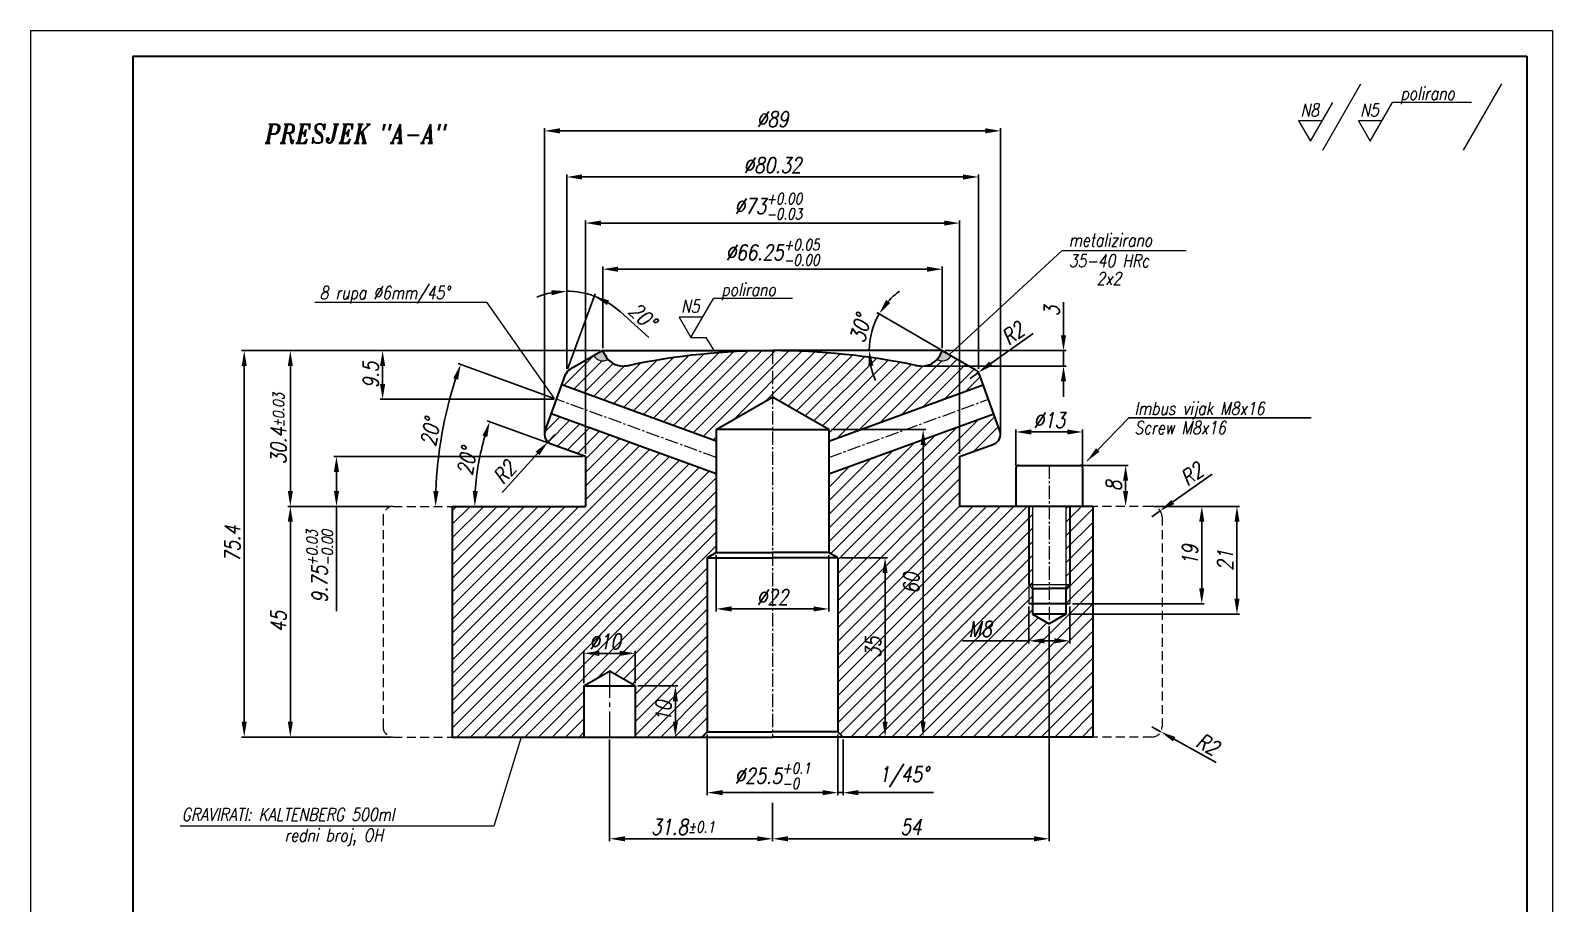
# Model space of a CAD drawing. Extents: x 89 to 647, y -82 to 440.
# Drawn here: x 89 to 386, y 269.7 to 440 of the extents above; entities that cross this region are included whole.
import ezdxf

# ---------------------------------------------------------------- set-up
doc = ezdxf.new("R2010")
doc.units = 0
doc.header["$LTSCALE"] = 7
doc.header["$MEASUREMENT"] = 0
doc.linetypes.add('CENTER2', pattern=[1.125, 0.75, -0.125, 0.125, -0.125])
doc.linetypes.add('HIDDEN', pattern=[0.375, 0.25, -0.125])
doc.layers.get('0').update_dxf_attribs({"linetype": 'CONTINUOUS', "lineweight": 15})
for name, color, linetype, lineweight in [('1', 1, 'CENTER2', 15), ('2', 2, 'HIDDEN', 15), ('3', 3, 'CONTINUOUS', 30), ('8', 250, 'CONTINUOUS', 15)]:
    doc.layers.add(name, color=color, linetype=linetype, lineweight=lineweight)
doc.styles.add('ITALICT', font='ITALICT.shx', dxfattribs={"width": 0.8, "height": 3})
doc.dimstyles.get("Standard").update_dxf_attribs({"dimtxt": 3, "dimasz": 3, "dimexe": 0.5, "dimexo": 0.5, "dimgap": 0.8, "dimtad": 1, "dimdsep": 46, "dimtxsty": 'ITALICT', "dimcen": 0.09, "dimazin": 2, "dimtfac": 1, "dimtmove": 0, "dimatfit": 3, "dimfxl": 1, "dimtolj": 1, "dimtzin": 0, "dimarcsym": 0})

# ---------------------------------------------------------------- blocks, each defined once
blk = doc.blocks.new('*D12')
at = {"color": 0, "lineweight": -2, "transparency": 16777216}
for p, q in [((193.65, 373.99), (193.65, 411.94)), ((196.65, 411.44), (270.97, 411.44)), ((273.97, 373.99), (273.97, 411.94))]:
    blk.add_line(p, q, dxfattribs=at)
at = {"color": 0, "transparency": 16777216}
for points in [[(196.65, 411.94), (196.65, 410.94), (193.65, 411.44)], [(270.97, 411.94), (270.97, 410.94), (273.97, 411.44)]]:
    blk.add_solid(points, dxfattribs=at)
at = {"color": 0, "transparency": 16777216, "insert": (233.81, 413.74), "char_height": 3, "attachment_point": 5, "style": 'ITALICT'}
blk.add_mtext('\\A1;%%c80.32', dxfattribs=at)
blk = doc.blocks.new('*D13')
at = {"color": 0, "lineweight": -2, "transparency": 16777216}
for p, q in [((189.31, 361.71), (189.31, 420.94)), ((192.31, 420.44), (275.31, 420.44)), ((278.31, 361.71), (278.31, 420.94))]:
    blk.add_line(p, q, dxfattribs=at)
at = {"color": 0, "transparency": 16777216}
for points in [[(192.31, 420.94), (192.31, 419.94), (189.31, 420.44)], [(275.31, 420.94), (275.31, 419.94), (278.31, 420.44)]]:
    blk.add_solid(points, dxfattribs=at)
at = {"color": 0, "transparency": 16777216, "insert": (233.81, 422.74), "char_height": 3, "attachment_point": 5, "style": 'ITALICT'}
blk.add_mtext('\\A1;%%c89', dxfattribs=at)
blk = doc.blocks.new('*D14')
at = {"color": 0, "lineweight": -2, "transparency": 16777216}
for p, q in [((197.31, 357.4), (197.31, 402.94)), ((200.31, 402.44), (267.31, 402.44)), ((270.31, 357.4), (270.31, 402.94))]:
    blk.add_line(p, q, dxfattribs=at)
at = {"color": 0, "transparency": 16777216}
for points in [[(200.31, 402.94), (200.31, 401.94), (197.31, 402.44)], [(267.31, 402.94), (267.31, 401.94), (270.31, 402.44)]]:
    blk.add_solid(points, dxfattribs=at)
at = {"color": 0, "transparency": 16777216, "insert": (232.99, 405.72), "char_height": 3, "attachment_point": 5, "style": 'ITALICT'}
blk.add_mtext('\\A1;%%c73{}{\\H0.71x;\\C3;\\S+0.00^ -0.03;}', dxfattribs=at)
blk = doc.blocks.new('*D15')
at = {"color": 0, "lineweight": -2, "transparency": 16777216}
for p, q in [((200.19, 377.55), (157.22, 377.55)), ((157.72, 374.55), (157.72, 371.05)), ((191.17, 368.05), (157.22, 368.05))]:
    blk.add_line(p, q, dxfattribs=at)
at = {"color": 0, "transparency": 16777216}
for points in [[(157.22, 374.55), (158.22, 374.55), (157.72, 377.55)], [(157.22, 371.05), (158.22, 371.05), (157.72, 368.05)]]:
    blk.add_solid(points, dxfattribs=at)
at = {"color": 0, "transparency": 16777216, "insert": (155.42, 372.8), "char_height": 3, "attachment_point": 5, "rotation": 90, "style": 'ITALICT'}
blk.add_mtext('\\A1;9.5', dxfattribs=at)
blk = doc.blocks.new('*D4')
at = {"color": 0, "lineweight": -2, "transparency": 16777216}
for p, q in [((200.68, 378.05), (200.68, 393.94)), ((203.68, 393.44), (263.93, 393.44)), ((266.93, 378.05), (266.93, 393.94))]:
    blk.add_line(p, q, dxfattribs=at)
at = {"color": 0, "transparency": 16777216}
for points in [[(203.68, 393.94), (203.68, 392.94), (200.68, 393.44)], [(263.93, 393.94), (263.93, 392.94), (266.93, 393.44)]]:
    blk.add_solid(points, dxfattribs=at)
at = {"color": 0, "transparency": 16777216, "insert": (233.81, 396.72), "char_height": 3, "attachment_point": 5, "style": 'ITALICT'}
blk.add_mtext('\\A1;%%c66.25{}{\\H0.71x;\\C3;\\S+0.05^ -0.00;}', dxfattribs=at)
blk = doc.blocks.new('*D5')
at = {"color": 0, "lineweight": -2, "transparency": 16777216}
for p, q in [((196.81, 356.9), (148.22, 356.9)), ((148.72, 353.9), (148.72, 350.15)), ((159.31, 347.15), (148.22, 347.15)), ((148.72, 347.15), (148.72, 326.73))]:
    blk.add_line(p, q, dxfattribs=at)
at = {"color": 0, "transparency": 16777216}
for points in [[(148.22, 353.9), (149.22, 353.9), (148.72, 356.9)], [(148.22, 350.15), (149.22, 350.15), (148.72, 347.15)]]:
    blk.add_solid(points, dxfattribs=at)
at = {"color": 0, "transparency": 16777216, "insert": (145.44, 335.44), "char_height": 3, "attachment_point": 5, "rotation": 90, "style": 'ITALICT'}
blk.add_mtext('\\A1;9.75{}{\\H0.71x;\\C3;\\S+0.03^ -0.00;}', dxfattribs=at)
blk = doc.blocks.new('*D6')
at = {"color": 0, "lineweight": -2, "transparency": 16777216}
for p, q in [((159.31, 347.15), (139.22, 347.15)), ((139.72, 305.15), (139.72, 344.15)), ((159.31, 302.15), (139.22, 302.15))]:
    blk.add_line(p, q, dxfattribs=at)
at = {"color": 0, "transparency": 16777216}
for points in [[(139.22, 344.15), (140.22, 344.15), (139.72, 347.15)], [(139.22, 305.15), (140.22, 305.15), (139.72, 302.15)]]:
    blk.add_solid(points, dxfattribs=at)
at = {"color": 0, "transparency": 16777216, "insert": (137.42, 324.65), "char_height": 3, "attachment_point": 5, "rotation": 90, "style": 'ITALICT'}
blk.add_mtext('\\A1;45', dxfattribs=at)
blk = doc.blocks.new('*D7')
at = {"color": 0, "lineweight": -2, "transparency": 16777216}
for p, q in [((158.68, 377.55), (139.22, 377.55)), ((139.72, 350.15), (139.72, 374.55)), ((159.31, 347.15), (139.22, 347.15))]:
    blk.add_line(p, q, dxfattribs=at)
at = {"color": 0, "transparency": 16777216}
for points in [[(139.22, 374.55), (140.22, 374.55), (139.72, 377.55)], [(139.22, 350.15), (140.22, 350.15), (139.72, 347.15)]]:
    blk.add_solid(points, dxfattribs=at)
at = {"color": 0, "transparency": 16777216, "insert": (137.42, 362.35), "char_height": 3, "attachment_point": 5, "rotation": 90, "style": 'ITALICT'}
blk.add_mtext('\\A1;30.4{}{\\H0.71x;\\C3;%%p0.03}', dxfattribs=at)
blk = doc.blocks.new('*D8')
at = {"color": 0, "lineweight": -2, "transparency": 16777216}
for p, q in [((200.19, 377.55), (130.22, 377.55)), ((130.72, 305.15), (130.72, 374.55)), ((159.31, 302.15), (130.22, 302.15))]:
    blk.add_line(p, q, dxfattribs=at)
at = {"color": 0, "transparency": 16777216}
for points in [[(130.22, 374.55), (131.22, 374.55), (130.72, 377.55)], [(130.22, 305.15), (131.22, 305.15), (130.72, 302.15)]]:
    blk.add_solid(points, dxfattribs=at)
at = {"color": 0, "transparency": 16777216, "insert": (128.42, 339.85), "char_height": 3, "attachment_point": 5, "rotation": 90, "style": 'ITALICT'}
blk.add_mtext('\\A1;75.4', dxfattribs=at)
blk = doc.blocks.new('*D9')
at = {"color": 0, "lineweight": -2, "transparency": 16777216}
for p, q in [((290.58, 380.55), (290.58, 386.98)), ((267.43, 377.55), (291.08, 377.55)), ((290.58, 374.55), (290.58, 377.55)), ((263.46, 374.55), (291.08, 374.55)), ((290.58, 371.55), (290.58, 368.55))]:
    blk.add_line(p, q, dxfattribs=at)
at = {"color": 0, "transparency": 16777216}
for points in [[(290.08, 380.55), (291.08, 380.55), (290.58, 377.55)], [(290.08, 371.55), (291.08, 371.55), (290.58, 374.55)]]:
    blk.add_solid(points, dxfattribs=at)
at = {"color": 0, "transparency": 16777216, "insert": (288.28, 385.26), "char_height": 3, "attachment_point": 5, "rotation": 90, "style": 'ITALICT'}
blk.add_mtext('\\A1;3', dxfattribs=at)
blk = doc.blocks.new('*D16')
at = {"color": 0, "lineweight": -2, "transparency": 16777216}
blk.add_line((190.15, 359.5), (178.15, 363.87), dxfattribs=at)
blk.add_arc((224.1, 347.15), 48.39, 163.5526, 176.4474, dxfattribs=at)
at = {"color": 0, "transparency": 16777216}
for points in [[(177.21, 361.01), (178.16, 360.7), (178.62, 363.7)], [(176.3, 350.13), (175.3, 350.16), (175.7, 347.15)]]:
    blk.add_solid(points, dxfattribs=at)
at = {"color": 0, "transparency": 16777216, "insert": (174.17, 355.95), "char_height": 3, "attachment_point": 5, "rotation": 80, "style": 'ITALICT'}
blk.add_mtext('\\A1;20°', dxfattribs=at)
blk = doc.blocks.new('*D17')
at = {"color": 0, "lineweight": -2, "transparency": 16777216}
for p, q in [((191.31, 361.21), (189.97, 359.73)), ((181.08, 349.89), (187.96, 357.5))]:
    blk.add_line(p, q, dxfattribs=at)
at = {"color": 0, "transparency": 16777216}
blk.add_solid([(187.58, 357.84), (188.33, 357.17), (189.97, 359.73)], dxfattribs=at)
at = {"color": 0, "transparency": 16777216, "insert": (181.51, 353.8), "char_height": 3, "attachment_point": 5, "rotation": 47.9094, "style": 'ITALICT'}
blk.add_mtext('\\A1;R2', dxfattribs=at)
blk = doc.blocks.new('*D18')
at = {"color": 0, "lineweight": -2, "transparency": 16777216}
blk.add_line((191.2, 368.22), (172.48, 375.04), dxfattribs=at)
blk.add_arc((249.09, 347.15), 81.03, 162.1214, 177.8786, dxfattribs=at)
at = {"color": 0, "transparency": 16777216}
for points in [[(171.5, 372.19), (172.45, 371.86), (172.95, 374.86)], [(168.62, 350.14), (167.62, 350.16), (168.06, 347.15)]]:
    blk.add_solid(points, dxfattribs=at)
at = {"color": 0, "transparency": 16777216, "insert": (167.03, 361.62), "char_height": 3, "attachment_point": 5, "rotation": 80, "style": 'ITALICT'}
blk.add_mtext('\\A1;20°', dxfattribs=at)
blk = doc.blocks.new('*D24')
at = {"color": 0, "lineweight": -2, "transparency": 16777216}
blk.add_line((266.6, 377.8), (254.17, 384.98), dxfattribs=at)
for start, end in [(126.0011, 138.0005), (150, 180), (191.9995, 203.9989)]:
    blk.add_arc((267.03, 377.55), 14.35, start, end, dxfattribs=at)
at = {"color": 0, "transparency": 16777216}
for points in [[(256.77, 386.86), (255.96, 387.45), (254.6, 384.73)], [(252.5, 374.51), (253.49, 374.62), (252.68, 377.55)]]:
    blk.add_solid(points, dxfattribs=at)
at = {"color": 0, "transparency": 16777216, "insert": (250.95, 381.86), "char_height": 3, "attachment_point": 5, "rotation": 75, "style": 'ITALICT'}
blk.add_mtext('\\A1;30°', dxfattribs=at)
blk = doc.blocks.new('*D30')
at = {"color": 0, "lineweight": -2, "transparency": 16777216}
for p, q in [((319.59, 353.43), (311.9, 348.03)), ((307.81, 345.15), (309.44, 346.3))]:
    blk.add_line(p, q, dxfattribs=at)
at = {"color": 0, "transparency": 16777216}
blk.add_solid([(311.61, 348.44), (312.19, 347.62), (309.44, 346.3)], dxfattribs=at)
at = {"color": 0, "transparency": 16777216, "insert": (315.65, 353.47), "char_height": 3, "attachment_point": 5, "rotation": 35.1086, "style": 'ITALICT'}
blk.add_mtext('\\A1;R2', dxfattribs=at)
blk = doc.blocks.new('*D31')
at = {"color": 0, "lineweight": -2, "transparency": 16777216}
for p, q in [((307.81, 304.15), (309.56, 303.18)), ((320.4, 297.17), (312.18, 301.73))]:
    blk.add_line(p, q, dxfattribs=at)
at = {"color": 0, "transparency": 16777216}
blk.add_solid([(312.42, 302.16), (311.94, 301.29), (309.56, 303.18)], dxfattribs=at)
at = {"color": 0, "transparency": 16777216, "insert": (318.72, 300.73), "char_height": 3, "attachment_point": 5, "rotation": 330.9977, "style": 'ITALICT'}
blk.add_mtext('\\A1;R2', dxfattribs=at)
blk = doc.blocks.new('*D32')
at = {"color": 0, "lineweight": -2, "transparency": 16777216}
for p, q in [((202.01, 301.65), (202.01, 281.8)), ((233.81, 289.29), (233.81, 281.8)), ((230.81, 282.3), (205.01, 282.3))]:
    blk.add_line(p, q, dxfattribs=at)
at = {"color": 0, "transparency": 16777216}
for points in [[(205.01, 282.8), (205.01, 281.8), (202.01, 282.3)], [(230.81, 282.8), (230.81, 281.8), (233.81, 282.3)]]:
    blk.add_solid(points, dxfattribs=at)
at = {"color": 0, "transparency": 16777216, "insert": (216.31, 284.6), "char_height": 3, "attachment_point": 5, "style": 'ITALICT'}
blk.add_mtext('\\A1;31.8{}{\\H0.71x;\\C3;%%p0.1}', dxfattribs=at)
blk = doc.blocks.new('*D33')
at = {"color": 0, "lineweight": -2, "transparency": 16777216}
for p, q in [((207.51, 312.15), (215.35, 312.15)), ((214.85, 309.15), (214.85, 305.15))]:
    blk.add_line(p, q, dxfattribs=at)
at = {"color": 0, "transparency": 16777216}
for points in [[(214.35, 309.15), (215.35, 309.15), (214.85, 312.15)], [(214.35, 305.15), (215.35, 305.15), (214.85, 302.15)]]:
    blk.add_solid(points, dxfattribs=at)
at = {"color": 0, "transparency": 16777216, "insert": (212.55, 307.15), "char_height": 3, "attachment_point": 5, "rotation": 90, "style": 'ITALICT'}
blk.add_mtext('\\A1;10', dxfattribs=at)
blk = doc.blocks.new('*D34')
at = {"color": 0, "lineweight": -2, "transparency": 16777216}
for p, q in [((197.01, 312.65), (197.01, 318.98)), ((204.01, 318.48), (200.01, 318.48)), ((207.01, 312.65), (207.01, 318.98))]:
    blk.add_line(p, q, dxfattribs=at)
at = {"color": 0, "transparency": 16777216}
for points in [[(200.01, 318.98), (200.01, 317.98), (197.01, 318.48)], [(204.01, 318.98), (204.01, 317.98), (207.01, 318.48)]]:
    blk.add_solid(points, dxfattribs=at)
at = {"color": 0, "transparency": 16777216, "insert": (201.13, 320.78), "char_height": 3, "attachment_point": 5, "style": 'ITALICT'}
blk.add_mtext('\\A1;%%c10', dxfattribs=at)
blk = doc.blocks.new('*D35')
at = {"color": 0, "lineweight": -2, "transparency": 16777216}
for p, q in [((281.31, 355.15), (281.31, 362.18)), ((284.31, 361.68), (291.31, 361.68)), ((294.31, 355.15), (294.31, 362.18))]:
    blk.add_line(p, q, dxfattribs=at)
at = {"color": 0, "transparency": 16777216}
for points in [[(284.31, 362.18), (284.31, 361.18), (281.31, 361.68)], [(291.31, 362.18), (291.31, 361.18), (294.31, 361.68)]]:
    blk.add_solid(points, dxfattribs=at)
at = {"color": 0, "transparency": 16777216, "insert": (287.81, 363.98), "char_height": 3, "attachment_point": 5, "style": 'ITALICT'}
blk.add_mtext('\\A1;%%c13', dxfattribs=at)
blk = doc.blocks.new('*D36')
at = {"color": 0, "lineweight": -2, "transparency": 16777216}
for p, q in [((283.81, 327.65), (283.81, 320.43)), ((291.81, 327.65), (291.81, 320.43)), ((283.81, 320.93), (270.89, 320.93)), ((288.81, 320.93), (286.81, 320.93))]:
    blk.add_line(p, q, dxfattribs=at)
at = {"color": 0, "transparency": 16777216}
for points in [[(286.81, 321.43), (286.81, 320.43), (283.81, 320.93)], [(288.81, 321.43), (288.81, 320.43), (291.81, 320.93)]]:
    blk.add_solid(points, dxfattribs=at)
at = {"color": 0, "transparency": 16777216, "insert": (274.32, 323.23), "char_height": 3, "attachment_point": 5, "style": 'ITALICT'}
blk.add_mtext('\\A1;M8', dxfattribs=at)
blk = doc.blocks.new('*D37')
at = {"color": 0, "lineweight": -2, "transparency": 16777216}
for p, q in [((294.31, 355.15), (303.2, 355.15)), ((302.7, 350.15), (302.7, 352.15))]:
    blk.add_line(p, q, dxfattribs=at)
at = {"color": 0, "transparency": 16777216}
for points in [[(302.2, 352.15), (303.2, 352.15), (302.7, 355.15)], [(302.2, 350.15), (303.2, 350.15), (302.7, 347.15)]]:
    blk.add_solid(points, dxfattribs=at)
at = {"color": 0, "transparency": 16777216, "insert": (300.4, 351.15), "char_height": 3, "attachment_point": 5, "rotation": 90, "style": 'ITALICT'}
blk.add_mtext('\\A1;8', dxfattribs=at)
blk = doc.blocks.new('*D38')
at = {"color": 0, "lineweight": -2, "transparency": 16777216}
for p, q in [((308.31, 347.15), (318.06, 347.15)), ((317.56, 344.15), (317.56, 331.15)), ((292.31, 328.15), (318.06, 328.15))]:
    blk.add_line(p, q, dxfattribs=at)
at = {"color": 0, "transparency": 16777216}
for points in [[(317.06, 344.15), (318.06, 344.15), (317.56, 347.15)], [(317.06, 331.15), (318.06, 331.15), (317.56, 328.15)]]:
    blk.add_solid(points, dxfattribs=at)
at = {"color": 0, "transparency": 16777216, "insert": (315.26, 337.65), "char_height": 3, "attachment_point": 5, "rotation": 90, "style": 'ITALICT'}
blk.add_mtext('\\A1;19', dxfattribs=at)
blk = doc.blocks.new('*D39')
at = {"color": 0, "lineweight": -2, "transparency": 16777216}
for p, q in [((308.31, 347.15), (324.93, 347.15)), ((324.43, 329.15), (324.43, 344.15)), ((291.56, 326.15), (324.93, 326.15))]:
    blk.add_line(p, q, dxfattribs=at)
at = {"color": 0, "transparency": 16777216}
for points in [[(323.93, 344.15), (324.93, 344.15), (324.43, 347.15)], [(323.93, 329.15), (324.93, 329.15), (324.43, 326.15)]]:
    blk.add_solid(points, dxfattribs=at)
at = {"color": 0, "transparency": 16777216, "insert": (322.13, 336.65), "char_height": 3, "attachment_point": 5, "rotation": 90, "style": 'ITALICT'}
blk.add_mtext('\\A1;21', dxfattribs=at)
blk = doc.blocks.new('*D40')
at = {"color": 0, "lineweight": -2, "transparency": 16777216}
for p, q in [((287.81, 323.77), (287.81, 281.8)), ((233.81, 289.29), (233.81, 281.8)), ((236.81, 282.3), (284.81, 282.3))]:
    blk.add_line(p, q, dxfattribs=at)
at = {"color": 0, "transparency": 16777216}
for points in [[(236.81, 282.8), (236.81, 281.8), (233.81, 282.3)], [(284.81, 282.8), (284.81, 281.8), (287.81, 282.3)]]:
    blk.add_solid(points, dxfattribs=at)
at = {"color": 0, "transparency": 16777216, "insert": (260.81, 284.6), "char_height": 3, "attachment_point": 5, "style": 'ITALICT'}
blk.add_mtext('\\A1;54', dxfattribs=at)
blk = doc.blocks.new('*D41')
at = {"color": 0, "lineweight": -2, "transparency": 16777216}
for p, q in [((222.81, 337.66), (222.81, 326.65)), ((244.81, 337.66), (244.81, 326.65)), ((225.81, 327.15), (241.81, 327.15))]:
    blk.add_line(p, q, dxfattribs=at)
at = {"color": 0, "transparency": 16777216}
for points in [[(225.81, 327.65), (225.81, 326.65), (222.81, 327.15)], [(241.81, 327.65), (241.81, 326.65), (244.81, 327.15)]]:
    blk.add_solid(points, dxfattribs=at)
at = {"color": 0, "transparency": 16777216, "insert": (233.81, 329.45), "char_height": 3, "attachment_point": 5, "style": 'ITALICT'}
blk.add_mtext('\\A1;%%c22', dxfattribs=at)
blk = doc.blocks.new('*D42')
at = {"color": 0, "lineweight": -2, "transparency": 16777216}
for p, q in [((221.06, 302.65), (221.06, 290.8)), ((246.56, 302.65), (246.56, 290.8)), ((224.06, 291.3), (243.56, 291.3))]:
    blk.add_line(p, q, dxfattribs=at)
at = {"color": 0, "transparency": 16777216}
for points in [[(224.06, 291.8), (224.06, 290.8), (221.06, 291.3)], [(243.56, 291.8), (243.56, 290.8), (246.56, 291.3)]]:
    blk.add_solid(points, dxfattribs=at)
at = {"color": 0, "transparency": 16777216, "insert": (233.81, 294.58), "char_height": 3, "attachment_point": 5, "style": 'ITALICT'}
blk.add_mtext('\\A1;%%c25.5{}{\\H0.71x;\\C3;\\S+0.1^ -0;}', dxfattribs=at)
blk = doc.blocks.new('*D43')
at = {"color": 0, "lineweight": -2, "transparency": 16777216}
for p, q in [((247.56, 301.65), (247.56, 290.8)), ((243.56, 291.3), (240.56, 291.3)), ((246.56, 291.3), (247.56, 291.3)), ((250.56, 291.3), (265.21, 291.3))]:
    blk.add_line(p, q, dxfattribs=at)
at = {"color": 0, "transparency": 16777216}
for points in [[(243.56, 291.8), (243.56, 290.8), (246.56, 291.3)], [(250.56, 291.8), (250.56, 290.8), (247.56, 291.3)]]:
    blk.add_solid(points, dxfattribs=at)
at = {"color": 0, "transparency": 16777216, "insert": (259.39, 294.38), "char_height": 3, "attachment_point": 5, "style": 'ITALICT'}
blk.add_mtext('\\A1;1/45%%d', dxfattribs=at)
blk = doc.blocks.new('*D44')
at = {"color": 0, "lineweight": -2, "transparency": 16777216}
for p, q in [((245.31, 362.15), (263.69, 362.15)), ((263.19, 305.15), (263.19, 359.15))]:
    blk.add_line(p, q, dxfattribs=at)
at = {"color": 0, "transparency": 16777216}
for points in [[(262.69, 359.15), (263.69, 359.15), (263.19, 362.15)], [(262.69, 305.15), (263.69, 305.15), (263.19, 302.15)]]:
    blk.add_solid(points, dxfattribs=at)
at = {"color": 0, "transparency": 16777216, "insert": (260.89, 332.15), "char_height": 3, "attachment_point": 5, "rotation": 90, "style": 'ITALICT'}
blk.add_mtext('\\A1;60', dxfattribs=at)
blk = doc.blocks.new('*D45')
at = {"color": 0, "lineweight": -2, "transparency": 16777216}
for p, q in [((247.06, 337.15), (256.26, 337.15)), ((255.76, 334.15), (255.76, 305.15))]:
    blk.add_line(p, q, dxfattribs=at)
at = {"color": 0, "transparency": 16777216}
for points in [[(255.26, 334.15), (256.26, 334.15), (255.76, 337.15)], [(255.26, 305.15), (256.26, 305.15), (255.76, 302.15)]]:
    blk.add_solid(points, dxfattribs=at)
at = {"color": 0, "transparency": 16777216, "insert": (253.46, 319.65), "char_height": 3, "attachment_point": 5, "rotation": 90, "style": 'ITALICT'}
blk.add_mtext('\\A1;35', dxfattribs=at)
blk = doc.blocks.new('*D65')
at = {"color": 0, "lineweight": -2, "transparency": 16777216}
for p, q in [((193.65, 373.99), (193.65, 389.64)), ((193.82, 373.96), (199.17, 388.66)), ((204.14, 385.1), (209.65, 380.12))]:
    blk.add_line(p, q, dxfattribs=at)
for start, end in [(70, 90), (101.001, 112.002), (47.8949, 70), (47.998, 58.999)]:
    blk.add_arc((193.65, 373.49), 15.65, start, end, dxfattribs=at)
at = {"color": 0, "transparency": 16777216}
for points in [[(190.61, 389.35), (190.71, 388.35), (193.65, 389.14)], [(201.49, 386.45), (201.92, 387.35), (199, 388.19)]]:
    blk.add_solid(points, dxfattribs=at)
at = {"color": 0, "transparency": 16777216, "insert": (208.44, 384.31), "char_height": 3, "attachment_point": 5, "rotation": 317.8949, "style": 'ITALICT'}
blk.add_mtext('\\A1;20°', dxfattribs=at)
blk = doc.blocks.new('*D66')
at = {"color": 0, "lineweight": -2, "transparency": 16777216}
for p, q in [((284.67, 380.89), (276.41, 375.02)), ((272.34, 372.12), (273.97, 373.28))]:
    blk.add_line(p, q, dxfattribs=at)
at = {"color": 0, "transparency": 16777216}
blk.add_solid([(276.12, 375.43), (276.7, 374.61), (273.97, 373.28)], dxfattribs=at)
at = {"color": 0, "transparency": 16777216, "insert": (280.73, 380.91), "char_height": 3, "attachment_point": 5, "rotation": 35.4093, "style": 'ITALICT'}
blk.add_mtext('\\A1;R2', dxfattribs=at)

msp = doc.modelspace()

# ---------------------------------------------------------------- hatches: boundary and pattern name
h = msp.add_hatch(color=256)
h.dxf.hatch_style = 1
h.paths.add_polyline_path([(201.127, 376.668, -0.0117621), (200.682, 377.55), (198.956, 376.554, 0.4196482), (201.719, 375.835, -0.0641374)])
h.paths.add_polyline_path([(266.932, 377.55, -0.0117621), (266.488, 376.668, -0.0641374), (265.896, 375.835, 0.4196482), (268.659, 376.554)])
at = {"layer": '8'}
h = msp.add_hatch(dxfattribs=at)
h.set_pattern_fill('ANSI31', color=256, scale=15)
h.paths.add_polyline_path([(233.807, 377.55, 0.0513201), (205.878, 374.676, -0.0513201), (204.656, 374.55, -0.2091313), (201.719, 375.835, -0.4196482), (198.956, 376.554), (194.278, 373.853, 0.176327), (193.398, 372.804), (192.694, 370.869), (222.807, 359.909), (222.807, 362.15), (233.807, 368.501)])
h.paths.add_polyline_path([(274.217, 372.804, 0.176327), (273.337, 373.853), (268.659, 376.554, -0.4196482), (265.896, 375.835, -0.2091313), (262.959, 374.55, -0.0513201), (261.737, 374.676, 0.0513201), (233.807, 377.55), (233.807, 368.501), (244.807, 362.15), (244.807, 359.909), (274.921, 370.869)])
h = msp.add_hatch(dxfattribs=at)
h.set_pattern_fill('ANSI31', color=256, scale=15)
h.paths.add_polyline_path([(221.057, 337.15), (222.807, 338.161), (222.807, 353.524), (190.642, 365.231), (189.428, 361.897, 0.4142136), (190.623, 359.333), (197.307, 356.9), (197.307, 347.15), (171.307, 347.15), (171.307, 302.15), (197.007, 302.15), (197.007, 312.15), (202.007, 315.037), (207.007, 312.15), (207.007, 302.15), (220.057, 302.15), (221.057, 303.15)])
h.paths.add_polyline_path([(283.806, 347.15), (270.307, 347.15), (270.307, 356.9), (276.991, 359.333, 0.4142136), (278.187, 361.897), (276.973, 365.231), (244.807, 353.524), (244.807, 338.161), (246.557, 337.15), (246.557, 303.15), (247.557, 302.15), (296.307, 302.15), (296.307, 347.15), (291.806, 347.15), (291.806, 331.9), (291.806, 328.15), (291.056, 328.15), (291.056, 326.15), (287.806, 324.274), (284.556, 326.15), (284.556, 328.15), (283.806, 328.15), (283.806, 331.9)])
h.paths.add_polyline_path([(284.556, 347.15), (283.806, 347.15), (283.806, 331.9), (284.556, 331.9)], flags=17)
h.paths.add_polyline_path([(291.806, 347.15), (291.056, 347.15), (291.056, 331.9), (291.806, 331.9)], flags=17)
h.paths.add_polyline_path([(284.556, 331.15), (283.806, 331.9), (283.806, 328.15), (284.556, 328.15)], flags=17)
h.paths.add_polyline_path([(291.806, 331.9), (291.056, 331.15), (291.056, 328.15), (291.806, 328.15)], flags=17)
h.paths.add_polyline_path([(255.708, 316.729), (255.708, 322.572), (251.208, 322.572), (251.208, 316.729)], flags=24)
h.paths.add_polyline_path([(263.141, 329.343), (263.141, 334.957), (258.641, 334.957), (258.641, 329.343)], flags=24)
h.paths.add_polyline_path([(270.942, 320.978), (277.699, 320.978), (277.699, 325.478), (270.942, 325.478)], flags=24)
h.paths.add_polyline_path([(197.125, 318.528), (205.14, 318.528), (205.14, 323.028), (197.125, 323.028)], flags=24)
h.paths.add_polyline_path([(214.799, 304.572), (214.799, 309.729), (210.299, 309.729), (210.299, 304.572)], flags=24)

# ---------------------------------------------------------------- linework, layer by layer
for p, q in [((89.007, 440.033), (89.007, 20.033)), ((89.007, 440.033), (386.007, 440.033)), ((386.007, 440.033), (386.007, 20.033)), ((341.151, 416.687), (348.623, 429.628)), ((368.636, 416.687), (376.108, 429.628)), ((338.751, 418.394), (343.133, 425.984)), ((350.402, 418.394), (354.784, 425.984)), ((370.212, 425.984), (354.784, 425.984)), ((336.46, 422.363), (338.751, 418.394)), ((341.043, 422.363), (336.46, 422.363)), ((352.694, 422.363), (348.111, 422.363)), ((348.111, 422.363), (350.402, 418.394)), ((268.359, 376.784), (290.337, 397.124)), ((290.337, 397.124), (314.536, 397.124)), ((144.503, 386.98), (177.989, 386.98)), ((177.989, 386.98), (191.198, 368.221)), ((217.887, 380.12), (222.269, 387.71)), ((237.697, 387.71), (222.269, 387.71)), ((220.179, 384.089), (215.596, 384.089)), ((215.596, 384.089), (217.887, 380.12)), ((217.887, 380.12), (220.827, 380.12)), ((222.43, 377.55), (220.827, 380.12)), ((284.556, 347.15), (284.556, 331.15)), ((291.056, 347.15), (291.056, 331.15)), ((283.806, 331.9), (291.806, 331.9)), ((184.774, 302.15), (179.444, 284.772)), ((179.444, 284.772), (118.209, 284.772))]:
    msp.add_line(p, q)
at = {"ltscale": 0.5}
for p, q in [((283.806, 331.9), (283.806, 328.15)), ((291.806, 331.9), (291.806, 328.15))]:
    msp.add_line(p, q, dxfattribs=at)
for centre, start, end in [((200.69, 377.55), 210, 301.11814), ((266.924, 377.55), 238.88186, 330)]:
    msp.add_arc(centre, 2, start, end)
at = {"layer": '1', "ltscale": 0.5}
for p, q in [((233.807, 377.55), (233.807, 302.15)), ((222.807, 356.716), (191.668, 368.05)), ((244.807, 356.716), (275.947, 368.05)), ((287.806, 355.15), (287.806, 324.274))]:
    msp.add_line(p, q, dxfattribs=at)
at = {"layer": '1'}
msp.add_line((202.007, 315.037), (202.007, 302.15), dxfattribs=at)
at = {"layer": '2'}
for p, q in [((193.425, 372.878), (193.647, 373.489)), ((194.278, 373.853), (193.647, 373.489)), ((273.337, 373.853), (273.968, 373.489)), ((274.19, 372.878), (273.968, 373.489)), ((157.807, 345.15), (157.807, 304.15)), ((159.807, 347.15), (171.307, 347.15)), ((307.807, 347.15), (296.307, 347.15)), ((309.807, 345.15), (309.807, 304.15)), ((159.807, 302.15), (171.307, 302.15)), ((307.807, 302.15), (296.307, 302.15))]:
    msp.add_line(p, q, dxfattribs=at)
for centre, start, end in [((159.807, 345.15), 90, 180), ((307.807, 345.15), 0, 90), ((159.807, 304.15), 180, 270), ((307.807, 304.15), 270, 0)]:
    msp.add_arc(centre, 2, start, end, dxfattribs=at)
at = {"layer": '3'}
for p, q in [((109.007, 435.033), (109.007, 25.033)), ((109.007, 435.033), (381.007, 435.033)), ((381.007, 435.033), (381.007, 25.033)), ((200.682, 377.55), (194.278, 373.853)), ((200.682, 377.55), (233.807, 377.55)), ((266.932, 377.55), (233.807, 377.55)), ((266.932, 377.55), (273.337, 373.853)), ((189.428, 361.897), (193.425, 372.878)), ((278.187, 361.897), (274.19, 372.878)), ((222.807, 359.909), (192.694, 370.869)), ((222.807, 362.15), (233.807, 368.501)), ((222.807, 362.15), (233.807, 368.501)), ((244.807, 362.15), (233.807, 368.501)), ((244.807, 359.909), (274.921, 370.869)), ((222.807, 353.524), (190.642, 365.231)), ((244.807, 353.524), (276.973, 365.231)), ((233.807, 362.15), (222.807, 362.15)), ((222.807, 362.15), (222.807, 338.161)), ((233.807, 362.15), (222.807, 362.15)), ((233.807, 362.15), (244.807, 362.15)), ((244.807, 362.15), (244.807, 338.161)), ((197.307, 356.9), (190.623, 359.333)), ((197.307, 356.9), (197.307, 347.15)), ((270.307, 356.9), (276.991, 359.333)), ((270.307, 356.9), (270.307, 347.15)), ((281.806, 355.15), (293.806, 355.15)), ((171.307, 347.15), (197.307, 347.15)), ((296.307, 347.15), (270.307, 347.15)), ((296.307, 347.15), (296.307, 302.15)), ((221.057, 337.15), (222.807, 338.161)), ((221.057, 337.15), (233.807, 337.15)), ((222.807, 338.161), (233.807, 338.161)), ((244.807, 338.161), (233.807, 338.161)), ((246.557, 337.15), (233.807, 337.15)), ((246.557, 337.15), (244.807, 338.161)), ((283.806, 331.9), (284.556, 331.15)), ((284.556, 331.15), (287.806, 331.15)), ((284.556, 331.15), (284.556, 326.15)), ((291.056, 331.15), (287.806, 331.15)), ((291.806, 331.9), (291.056, 331.15)), ((291.056, 331.15), (291.056, 326.15)), ((291.806, 328.15), (283.806, 328.15)), ((291.056, 326.15), (284.556, 326.15)), ((284.556, 326.15), (287.806, 324.274)), ((291.056, 326.15), (287.806, 324.274)), ((197.007, 312.15), (202.007, 315.037)), ((207.007, 312.15), (202.007, 315.037)), ((197.007, 312.15), (207.007, 312.15)), ((221.057, 303.15), (220.057, 302.15)), ((221.057, 303.15), (233.807, 303.15)), ((246.557, 303.15), (233.807, 303.15)), ((246.557, 303.15), (247.557, 302.15)), ((171.307, 302.15), (233.807, 302.15)), ((296.307, 302.15), (233.807, 302.15))]:
    msp.add_line(p, q, dxfattribs=at)
at = {"layer": '3', "ltscale": 0.5}
for p, q in [((281.306, 354.65), (281.306, 347.15)), ((294.306, 354.65), (294.306, 347.15)), ((171.307, 347.15), (171.307, 302.15)), ((283.806, 347.15), (283.806, 331.9)), ((291.806, 347.15), (291.806, 331.9)), ((221.057, 337.15), (221.057, 303.15)), ((246.557, 337.15), (246.557, 303.15)), ((197.007, 312.15), (197.007, 302.15)), ((207.007, 312.15), (207.007, 302.15))]:
    msp.add_line(p, q, dxfattribs=at)
at = {"layer": '3'}
for centre, radius, start, end in [((219.656, 386.55), 21, 205.37693, 208.07249), ((233.807, 240.417), 137.133, 90, 101.75139), ((233.807, 240.417), 137.133, 78.24861, 90), ((247.959, 386.55), 21, 331.92751, 334.62307), ((204.656, 378.55), 4, 208.07249, 270), ((204.656, 380.55), 6, 270, 281.75139), ((262.959, 380.55), 6, 258.24861, 270), ((262.959, 378.55), 4, 270, 331.92751), ((195.278, 372.12), 2, 120, 160), ((272.337, 372.12), 2, 20, 60), ((191.307, 361.213), 2, 160, 250), ((276.307, 361.213), 2, 290, 20), ((281.806, 354.65), 0.5, 90, 180)]:
    msp.add_arc(centre, radius, start, end, dxfattribs=at)
at = {"layer": '3', "ltscale": 0.5}
msp.add_arc((293.806, 354.65), 0.5, 0, 90, dxfattribs=at)

# ---------------------------------------------------------------- texts
at = {"style": 'ITALICT', "width": 0.8}
for s, height, p in [('polirano', 2.5, (356.316, 426.501)), ('N8', 2.5, (336.825, 423.241)), ('N5', 2.5, (348.476, 423.241)), ('PRESJEK "A-A"', 3.75, (134.776, 418.004)), ('metalizirano', 2.5, (291.598, 397.882)), ('35-40 HRc', 2.5, (291.598, 393.834)), ('2x2', 2.5, (296.997, 390.379)), ('8 rupa %%C6mm/45°', 2.5, (145.436, 387.615)), ('polirano', 2.5, (223.801, 388.227)), ('N5', 2.5, (215.961, 384.968)), ('Imbus vijak M8x16', 2.5, (304.429, 365.027)), ('GRAVIRATI: KALTENBERG 500ml', 2.5, (118.517, 285.796)), ('redni broj, OH', 2.5, (138.592, 281.757))]:
    msp.add_text(s, height=height, dxfattribs=at).set_placement(p)
at = {"layer": '8', "style": 'ITALICT', "width": 0.8}
msp.add_text('Screw M8x16', height=2.5, dxfattribs=at).set_placement((304.429, 361.259))

# ---------------------------------------------------------------- dimensions: what is measured, and where the dimension line sits
for base, p1, p2, text, override, picture, middle in [((278.307, 420.437), (189.307, 361.213), (278.307, 361.213), '%%c<>', {"dimtmove": 0}, '*D13', (233.807, 420.437)), ((273.968, 411.437), (193.647, 373.489), (273.968, 373.489), '%%c<>', {"dimtmove": 0}, '*D12', (233.807, 411.437)), ((270.307, 402.437), (197.307, 356.9), (270.307, 356.9), '%%c<>{}{\\H0.71x;\\C3;\\S+0.00^ -0.03;}', {"dimtp": 0, "dimtm": 0.03, "dimtdec": 2, "dimtmove": 0, "dimtzin": 0}, '*D14', (232.993, 402.437))]:
    dim = msp.add_linear_dim(base=base, p1=p1, p2=p2, text=text, dimstyle='Standard', override=override)
    dim.commit()
    dim.dimension.update_dxf_attribs({"geometry": picture, "text_midpoint": middle, "dimtype": 160})
for base, p1, p2, text, override, picture, middle in [((266.932, 393.437), (200.682, 377.55), (266.932, 377.55), '<>{}{\\H0.71x;\\C3;\\S+0.05^ -0.00;}', {"dimpost": '%%c<>', "dimtp": 0.05, "dimtm": 0, "dimtdec": 2, "dimtmove": 0, "dimtzin": 0}, '*D4', (233.807, 396.722)), ((246.557, 291.298), (221.057, 303.15), (246.557, 303.15), '%%c<>{}{\\H0.71x;\\C3;\\S+0.1^ -0;}', {"dimtp": 0.1, "dimtm": 0, "dimtmove": 0}, '*D42', (233.807, 294.583))]:
    dim = msp.add_linear_dim(base=base, p1=p1, p2=p2, text=text, dimstyle='Standard', override=override)
    dim.commit()
    dim.dimension.update_dxf_attribs({"geometry": picture, "text_midpoint": middle})
for base, line1, line2, picture, middle in [((195.464, 389.031), ((189.428, 361.897), (193.425, 372.878)), ((193.647, 373.489), (193.647, 371.672)), '*D65', (208.437, 384.315)), ((253.5471, 382.4586), ((267.0325, 377.5503), (246.2509, 377.5503)), ((267.0325, 377.5503), (273.3107, 373.9256)), '*D24', (250.949, 381.8599)), ((170.244, 365.837), ((168.06, 347.15), (197.307, 347.15)), ((222.807, 356.716), (191.668, 368.05)), '*D18', (167.026, 361.621)), ((177.009, 358.31), ((175.704, 347.15), (197.307, 347.15)), ((197.307, 356.9), (190.623, 359.333)), '*D16', (174.174, 355.953))]:
    dim = msp.add_angular_dim_2l(base=base, line1=line1, line2=line2, dimstyle='Standard')
    dim.commit()
    dim.dimension.update_dxf_attribs({"geometry": picture, "text_midpoint": middle})
dim = msp.add_linear_dim(base=(290.578, 374.55), p1=(266.932, 377.55), p2=(262.959, 374.55), angle=90, dimstyle='Standard')
dim.commit()
dim.dimension.update_dxf_attribs({"geometry": '*D9', "text_midpoint": (290.578, 385.265), "dimtype": 160})
for center, mpoint, picture, middle in [((272.337, 372.12), (273.967, 373.279), '*D66', (282.065, 379.036)), ((191.307, 361.213), (189.967, 359.728), '*D17', (183.221, 352.26))]:
    dim = msp.add_radius_dim(center=center, mpoint=mpoint, dimstyle='Standard')
    dim.commit()
    dim.dimension.update_dxf_attribs({"geometry": picture, "text_midpoint": middle, "dimtype": 164})
for base, p1, p2, picture, middle in [((130.72, 377.55), (159.807, 302.15), (200.69, 377.55), '*D8', (130.72, 339.85)), ((157.72, 368.05), (200.69, 377.55), (191.668, 368.05), '*D15', (157.72, 372.8)), ((139.72, 347.15), (159.807, 302.15), (159.807, 347.15), '*D6', (139.72, 324.65))]:
    dim = msp.add_linear_dim(base=base, p1=p1, p2=p2, angle=90, dimstyle='Standard', override={"dimtmove": 0})
    dim.commit()
    dim.dimension.update_dxf_attribs({"geometry": picture, "text_midpoint": middle, "dimtype": 160})
for base, p1, p2, angle, text, override, picture, middle in [((139.72, 377.55), (159.807, 347.15), (159.184, 377.55), 90, '<>{}{\\H0.71x;\\C3;%%p0.03}', {"dimtp": 0.03, "dimtm": 0.03, "dimtdec": 2, "dimtmove": 0, "dimtzin": 0}, '*D7', (139.72, 362.35)), ((148.72, 356.9), (159.807, 347.15), (197.307, 356.9), 90, '<>{}{\\H0.71x;\\C3;\\S+0.03^ -0.00;}', {"dimtp": 0.03, "dimtm": 0, "dimtdec": 2, "dimtmove": 0, "dimtzin": 0}, '*D5', (148.72, 335.439)), ((202.007, 282.298), (233.807, 289.786), (202.007, 302.15), 180, '<>{}{\\H0.71x;\\C3;%%p0.1}', {"dimtp": 0.1, "dimtm": 0.1, "dimtmove": 0}, '*D32', (216.307, 282.298))]:
    dim = msp.add_linear_dim(base=base, p1=p1, p2=p2, angle=angle, text=text, dimstyle='Standard', override=override)
    dim.commit()
    dim.dimension.update_dxf_attribs({"geometry": picture, "text_midpoint": middle, "dimtype": 160})
for base, p1, p2, text, picture, middle in [((294.306, 361.681), (281.306, 354.65), (294.306, 354.65), '%%c<>', '*D35', (287.806, 363.981)), ((244.807, 327.147), (222.807, 338.161), (244.807, 338.161), '%%c<>', '*D41', (233.807, 329.447)), ((247.557, 291.298), (246.557, 291.298), (247.557, 302.15), '<>/45%%d', '*D43', (259.386, 294.384))]:
    dim = msp.add_linear_dim(base=base, p1=p1, p2=p2, text=text, dimstyle='Standard')
    dim.commit()
    dim.dimension.update_dxf_attribs({"geometry": picture, "text_midpoint": middle})
for base, p1, p2, picture, middle in [((263.191, 362.15), (263.191, 302.15), (244.807, 362.15), '*D44', (260.891, 332.15)), ((302.696, 355.15), (302.696, 347.15), (293.806, 355.15), '*D37', (300.396, 351.15)), ((324.428, 347.15), (291.056, 326.15), (307.807, 347.15), '*D39', (322.128, 336.65)), ((317.56, 328.15), (307.807, 347.15), (291.806, 328.15), '*D38', (315.26, 337.65)), ((255.758, 302.15), (246.557, 337.15), (255.758, 302.15), '*D45', (253.458, 319.65)), ((214.849, 302.15), (207.007, 312.15), (214.849, 302.15), '*D33', (212.549, 307.15))]:
    dim = msp.add_linear_dim(base=base, p1=p1, p2=p2, angle=90, dimstyle='Standard')
    dim.commit()
    dim.dimension.update_dxf_attribs({"geometry": picture, "text_midpoint": middle})
for center, mpoint, picture, middle in [((307.807, 345.15), (309.444, 346.301), '*D30', (316.97, 351.592)), ((307.807, 304.15), (309.557, 303.181), '*D31', (317.603, 298.72))]:
    dim = msp.add_radius_dim(center=center, mpoint=mpoint, dimstyle='Standard')
    dim.commit()
    dim.dimension.update_dxf_attribs({"geometry": picture, "text_midpoint": middle})
dim = msp.add_linear_dim(base=(291.806, 320.928), p1=(283.806, 328.15), p2=(291.806, 328.15), text='M<>', dimstyle='Standard')
dim.commit()
dim.dimension.update_dxf_attribs({"geometry": '*D36', "text_midpoint": (274.32, 320.928), "dimtype": 160})
dim = msp.add_linear_dim(base=(287.806, 282.298), p1=(233.807, 289.786), p2=(287.806, 324.274), dimstyle='Standard')
dim.commit()
dim.dimension.update_dxf_attribs({"geometry": '*D40', "text_midpoint": (260.807, 284.598)})
dim = msp.add_linear_dim(base=(197.007, 318.478), p1=(207.007, 312.15), p2=(197.007, 312.15), angle=180, text='%%c<>', dimstyle='Standard')
dim.commit()
dim.dimension.update_dxf_attribs({"geometry": '*D34', "text_midpoint": (201.132, 318.478), "dimtype": 160})

# ---------------------------------------------------------------- leaders
msp.add_leader([(295.198, 356.025), (303.328, 364.417), (338.913, 364.417)], dimstyle='Standard', override={"dimgap": 0.8, "dimtad": 0})

doc.saveas('drawing.dxf')
